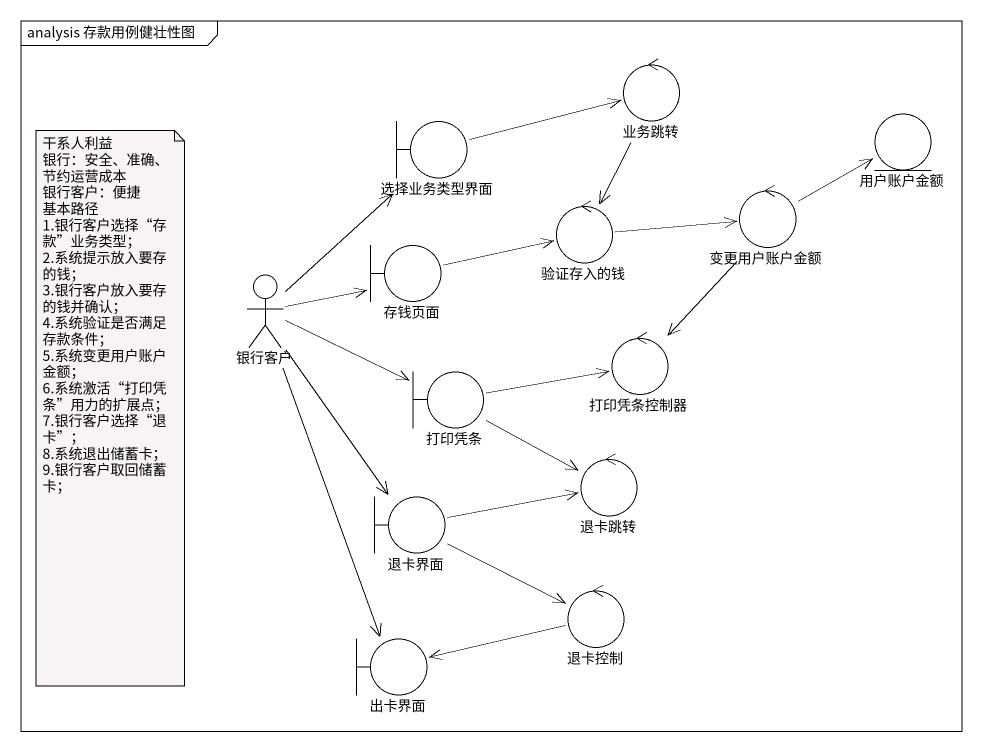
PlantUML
@startuml
mainframe analysis 存款用例健壮性图
control 业务跳转
boundary 选择业务类型界面
entity 用户账户金额
control 验证存入的钱
control 变更用户账户金额
actor 银行客户
boundary 存钱页面
control 打印凭条控制器
boundary 打印凭条
control 退卡跳转
boundary 退卡界面
control 退卡控制
boundary 出卡界面
业务跳转 --> 验证存入的钱
选择业务类型界面 -right-> 业务跳转
验证存入的钱 -right-> 变更用户账户金额
变更用户账户金额 -right-> 用户账户金额
变更用户账户金额 --> 打印凭条控制器
银行客户 -up-> 选择业务类型界面
银行客户 -up-> 存钱页面
银行客户 -right-> 打印凭条
银行客户 --> 退卡界面
银行客户 --> 出卡界面
存钱页面 -right-> 验证存入的钱
打印凭条 -right-> 打印凭条控制器
打印凭条 -right-> 退卡跳转
退卡界面 -right-> 退卡跳转
退卡界面 -right-> 退卡控制
退卡控制 -left-> 出卡界面
note as N1
  干系人利益
  银行：安全、准确、节约运营成本
  银行客户：便捷
  基本路径
  1.银行客户选择“存款”业务类型；
  2.系统提示放入要存的钱；
  3.银行客户放入要存的钱并确认；
  4.系统验证是否满足存款条件；
  5.系统变更用户账户金额；
  6.系统激活“打印凭条”用力的扩展点；
  7.银行客户选择“退卡”；
  8.系统退出储蓄卡；
  9.银行客户取回储蓄卡；
end note
@enduml
